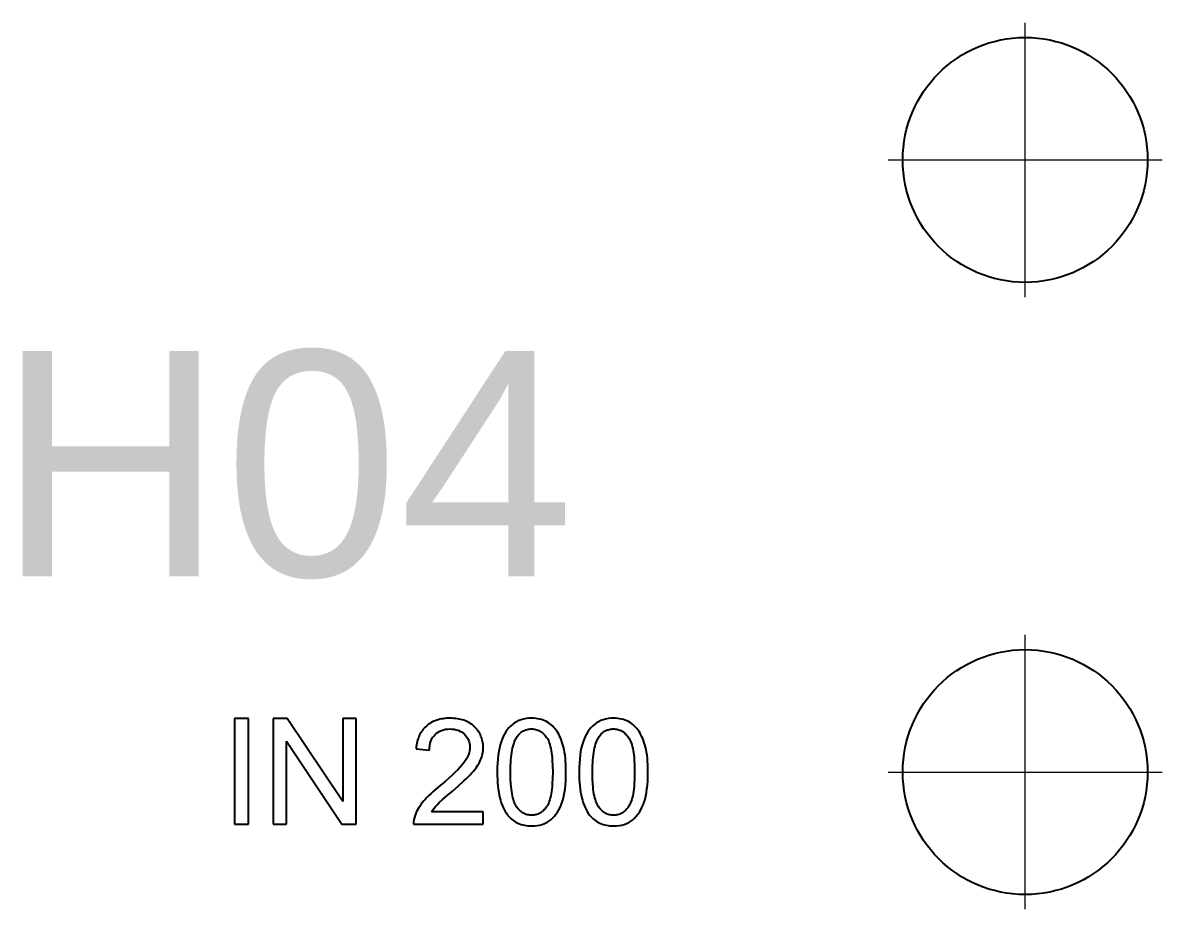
# Model space of a CAD drawing. Header units: millimetres. Extents: x 40 to 1360, y 134 to 546.
# Drawn here: x 313.45 to 336.73, y 464.13 to 482.23 of the extents above; entities that cross this region are included whole.
import ezdxf

# ---------------------------------------------------------------- set-up
doc = ezdxf.new("R2010")
doc.units = ezdxf.units.MM
doc.layers.add('ANNOTATIONS', color=7, linetype='CONTINUOUS', lineweight=18)
doc.layers.add('VISIBLE', color=7, linetype='CONTINUOUS', lineweight=25)
doc.styles.add('CJK', font='Arial Unicode.ttf')

msp = doc.modelspace()

# ---------------------------------------------------------------- linework, layer by layer
at = {"layer": 'ANNOTATIONS'}
for p, q in [((333.92538, 476.62538), (333.92538, 482.22538)), ((331.12538, 479.42538), (336.72538, 479.42538)), ((333.92538, 464.12538), (333.92538, 469.72538)), ((331.12538, 466.92538), (336.72538, 466.92538))]:
    msp.add_line(p, q, dxfattribs=at)
at = {"layer": 'VISIBLE'}
for p, q in [((322.07365, 468.01977), (322.03867, 468.01541)), ((322.1096, 468.02289), (322.07365, 468.01977)), ((322.14653, 468.02476), (322.1096, 468.02289)), ((322.18444, 468.02538), (322.14653, 468.02476)), ((322.22269, 468.02471), (322.18444, 468.02538)), ((322.25994, 468.02269), (322.22269, 468.02471)), ((322.29617, 468.01933), (322.25994, 468.02269)), ((322.3314, 468.01463), (322.29617, 468.01933)), ((323.78756, 468.0234), (323.73253, 468.01748)), ((323.84509, 468.02538), (323.78756, 468.0234)), ((323.88778, 468.02429), (323.84509, 468.02538)), ((323.92913, 468.02102), (323.88778, 468.02429)), ((323.96916, 468.01556), (323.92913, 468.02102)), ((325.46144, 468.0234), (325.40641, 468.01748)), ((325.51897, 468.02538), (325.46144, 468.0234)), ((325.56166, 468.02429), (325.51897, 468.02538)), ((325.60301, 468.02102), (325.56166, 468.02429)), ((325.64304, 468.01556), (325.60301, 468.02102)), ((317.77856, 468.01656), (317.77856, 465.86212)), ((318.06366, 468.01656), (317.77856, 468.01656)), ((318.06366, 465.86212), (318.06366, 468.01656)), ((318.56333, 468.01656), (318.56333, 465.86212)), ((318.85578, 468.01656), (318.56333, 468.01656)), ((319.98737, 466.32504), (318.85578, 468.01656)), ((319.98737, 468.01656), (319.98737, 466.32504)), ((320.26072, 468.01656), (319.98737, 468.01656)), ((320.26072, 465.86212), (320.26072, 468.01656)), ((321.63215, 467.80104), (321.61359, 467.77715)), ((321.65191, 467.8238), (321.63215, 467.80104)), ((321.67288, 467.84543), (321.65191, 467.8238)), ((321.69506, 467.86593), (321.67288, 467.84543)), ((321.71832, 467.88524), (321.69506, 467.86593)), ((321.74257, 467.9033), (321.71832, 467.88524)), ((321.76779, 467.92012), (321.74257, 467.9033)), ((321.79398, 467.93569), (321.76779, 467.92012)), ((321.82115, 467.95001), (321.79398, 467.93569)), ((321.8493, 467.96309), (321.82115, 467.95001)), ((321.87842, 467.97493), (321.8493, 467.96309)), ((321.90852, 467.98552), (321.87842, 467.97493)), ((321.93959, 467.99486), (321.90852, 467.98552)), ((321.97164, 468.00296), (321.93959, 467.99486)), ((322.00467, 468.00981), (321.97164, 468.00296)), ((322.03867, 468.01541), (322.00467, 468.00981)), ((322.00661, 467.77775), (322.04602, 467.79029)), ((322.04602, 467.79029), (322.08781, 467.79924)), ((322.08781, 467.79924), (322.13199, 467.80462)), ((322.13199, 467.80462), (322.17856, 467.80641)), ((322.17856, 467.80641), (322.22268, 467.80472)), ((322.22268, 467.80472), (322.26467, 467.79966)), ((322.26467, 467.79966), (322.30452, 467.79122)), ((322.30452, 467.79122), (322.34223, 467.7794)), ((322.36561, 468.00859), (322.3314, 468.01463)), ((322.39881, 468.0012), (322.36561, 468.00859)), ((322.43101, 467.99247), (322.39881, 468.0012)), ((322.46219, 467.98239), (322.43101, 467.99247)), ((322.49236, 467.97097), (322.46219, 467.98239)), ((322.52153, 467.95821), (322.49236, 467.97097)), ((322.54968, 467.94411), (322.52153, 467.95821)), ((322.57682, 467.92866), (322.54968, 467.94411)), ((322.60295, 467.91187), (322.57682, 467.92866)), ((322.62807, 467.89373), (322.60295, 467.91187)), ((322.65218, 467.87426), (322.62807, 467.89373)), ((322.67528, 467.85343), (322.65218, 467.87426)), ((322.69717, 467.83162), (322.67528, 467.85343)), ((322.71765, 467.80916), (322.69717, 467.83162)), ((322.73671, 467.78606), (322.71765, 467.80916)), ((322.75437, 467.76232), (322.73671, 467.78606)), ((323.34937, 467.78922), (323.31897, 467.74597)), ((323.38216, 467.82914), (323.34937, 467.78922)), ((323.41734, 467.86573), (323.38216, 467.82914)), ((323.45491, 467.89899), (323.41734, 467.86573)), ((323.49492, 467.92861), (323.45491, 467.89899)), ((323.53744, 467.95429), (323.49492, 467.92861)), ((323.58246, 467.97601), (323.53744, 467.95429)), ((323.62998, 467.99378), (323.58246, 467.97601)), ((323.68, 468.00761), (323.62998, 467.99378)), ((323.73253, 468.01748), (323.68, 468.00761)), ((323.71581, 467.78471), (323.73543, 467.79134)), ((323.73543, 467.79134), (323.75563, 467.79676)), ((323.75563, 467.79676), (323.7764, 467.80098)), ((323.7764, 467.80098), (323.79774, 467.804)), ((323.79774, 467.804), (323.81966, 467.8058)), ((323.81966, 467.8058), (323.84215, 467.80641)), ((323.84215, 467.80641), (323.86506, 467.80572)), ((323.86506, 467.80572), (323.88749, 467.80367)), ((323.88749, 467.80367), (323.90945, 467.80026)), ((323.90945, 467.80026), (323.93092, 467.79548)), ((323.93092, 467.79548), (323.95193, 467.78933)), ((323.95193, 467.78933), (323.97245, 467.78181)), ((324.00785, 468.00793), (323.96916, 468.01556)), ((324.04521, 467.99811), (324.00785, 468.00793)), ((324.08124, 467.98611), (324.04521, 467.99811)), ((324.11593, 467.97193), (324.08124, 467.98611)), ((324.1493, 467.95557), (324.11593, 467.97193)), ((324.18129, 467.93716), (324.1493, 467.95557)), ((324.21185, 467.91681), (324.18129, 467.93716)), ((324.24099, 467.89454), (324.21185, 467.91681)), ((324.2687, 467.87034), (324.24099, 467.89454)), ((324.295, 467.8442), (324.2687, 467.87034)), ((324.31986, 467.81614), (324.295, 467.8442)), ((324.34331, 467.78615), (324.31986, 467.81614)), ((324.36533, 467.75424), (324.34331, 467.78615)), ((325.02325, 467.78922), (324.99285, 467.74597)), ((325.05605, 467.82914), (325.02325, 467.78922)), ((325.09122, 467.86573), (325.05605, 467.82914)), ((325.12879, 467.89899), (325.09122, 467.86573)), ((325.1688, 467.92861), (325.12879, 467.89899)), ((325.21132, 467.95429), (325.1688, 467.92861)), ((325.25634, 467.97601), (325.21132, 467.95429)), ((325.30386, 467.99378), (325.25634, 467.97601)), ((325.35388, 468.00761), (325.30386, 467.99378)), ((325.40641, 468.01748), (325.35388, 468.00761)), ((325.38969, 467.78471), (325.40931, 467.79134)), ((325.40931, 467.79134), (325.42951, 467.79676)), ((325.42951, 467.79676), (325.45028, 467.80098)), ((325.45028, 467.80098), (325.47162, 467.804)), ((325.47162, 467.804), (325.49354, 467.8058)), ((325.49354, 467.8058), (325.51603, 467.80641)), ((325.51603, 467.80641), (325.53894, 467.80572)), ((325.53894, 467.80572), (325.56137, 467.80367)), ((325.56137, 467.80367), (325.58333, 467.80026)), ((325.58333, 467.80026), (325.60481, 467.79548)), ((325.60481, 467.79548), (325.62581, 467.78933)), ((325.62581, 467.78933), (325.64633, 467.78181)), ((325.68173, 468.00793), (325.64304, 468.01556)), ((325.71909, 467.99811), (325.68173, 468.00793)), ((325.75512, 467.98611), (325.71909, 467.99811)), ((325.78982, 467.97193), (325.75512, 467.98611)), ((325.82318, 467.95557), (325.78982, 467.97193)), ((325.85517, 467.93716), (325.82318, 467.95557)), ((325.88573, 467.91681), (325.85517, 467.93716)), ((325.91487, 467.89454), (325.88573, 467.91681)), ((325.94259, 467.87034), (325.91487, 467.89454)), ((325.96888, 467.8442), (325.94259, 467.87034)), ((325.99375, 467.81614), (325.96888, 467.8442)), ((326.01719, 467.78615), (325.99375, 467.81614)), ((326.03921, 467.75424), (326.01719, 467.78615)), ((318.83667, 467.5551), (319.96827, 465.86212)), ((318.83667, 465.86212), (318.83667, 467.5551)), ((321.51742, 467.57826), (321.50851, 467.54532)), ((321.52754, 467.61007), (321.51742, 467.57826)), ((321.53887, 467.64074), (321.52754, 467.61007)), ((321.5514, 467.67029), (321.53887, 467.64074)), ((321.56514, 467.6987), (321.5514, 467.67029)), ((321.58008, 467.72598), (321.56514, 467.6987)), ((321.59623, 467.75213), (321.58008, 467.72598)), ((321.61359, 467.77715), (321.59623, 467.75213)), ((321.7738, 467.51405), (321.78654, 467.5551)), ((321.78654, 467.5551), (321.80282, 467.59341)), ((321.80282, 467.59341), (321.82264, 467.62895)), ((321.82264, 467.62895), (321.84599, 467.66174)), ((321.84599, 467.66174), (321.87288, 467.69178)), ((321.87288, 467.69178), (321.90273, 467.71864)), ((321.90273, 467.71864), (321.93497, 467.74193)), ((321.93497, 467.74193), (321.9696, 467.76163)), ((321.9696, 467.76163), (322.00661, 467.77775)), ((322.34223, 467.7794), (322.37782, 467.76421)), ((322.37782, 467.76421), (322.41126, 467.74565)), ((322.41126, 467.74565), (322.44257, 467.72371)), ((322.44257, 467.72371), (322.47174, 467.69839)), ((322.47174, 467.69839), (322.49809, 467.67062)), ((322.49809, 467.67062), (322.52093, 467.64131)), ((322.52093, 467.64131), (322.54025, 467.61046)), ((322.54025, 467.61046), (322.55606, 467.57807)), ((322.55606, 467.57807), (322.56836, 467.54414)), ((322.77061, 467.73793), (322.75437, 467.76232)), ((322.78544, 467.7129), (322.77061, 467.73793)), ((322.79885, 467.68723), (322.78544, 467.7129)), ((322.81086, 467.66092), (322.79885, 467.68723)), ((322.82145, 467.63396), (322.81086, 467.66092)), ((322.83063, 467.60636), (322.82145, 467.63396)), ((322.83839, 467.57811), (322.83063, 467.60636)), ((322.84475, 467.54923), (322.83839, 467.57811)), ((323.24209, 467.59624), (323.22124, 467.53967)), ((323.26533, 467.64948), (323.24209, 467.59624)), ((323.29096, 467.69939), (323.26533, 467.64948)), ((323.31897, 467.74597), (323.29096, 467.69939)), ((323.49137, 467.53279), (323.50472, 467.56652)), ((323.50472, 467.56652), (323.51914, 467.59765)), ((323.51914, 467.59765), (323.53462, 467.62618)), ((323.53462, 467.62618), (323.55117, 467.6521)), ((323.55117, 467.6521), (323.5795, 467.68826)), ((323.5795, 467.68826), (323.59453, 467.70454)), ((323.59453, 467.70454), (323.61014, 467.71961)), ((323.61014, 467.71961), (323.62631, 467.73347)), ((323.62631, 467.73347), (323.64307, 467.74613)), ((323.64307, 467.74613), (323.66039, 467.75758)), ((323.66039, 467.75758), (323.67829, 467.76783)), ((323.67829, 467.76783), (323.69676, 467.77687)), ((323.69676, 467.77687), (323.71581, 467.78471)), ((323.97245, 467.78181), (323.9925, 467.77293)), ((323.9925, 467.77293), (324.01207, 467.76269)), ((324.01207, 467.76269), (324.03117, 467.75107)), ((324.03117, 467.75107), (324.04979, 467.73809)), ((324.04979, 467.73809), (324.06793, 467.72375)), ((324.06793, 467.72375), (324.0856, 467.70804)), ((324.0856, 467.70804), (324.10279, 467.69096)), ((324.10279, 467.69096), (324.1195, 467.67251)), ((324.1195, 467.67251), (324.13574, 467.6527)), ((324.13574, 467.6527), (324.1515, 467.63152)), ((324.1515, 467.63152), (324.16654, 467.60827)), ((324.16654, 467.60827), (324.18061, 467.58222)), ((324.18061, 467.58222), (324.19371, 467.55339)), ((324.19371, 467.55339), (324.20583, 467.52176)), ((324.38607, 467.72046), (324.36533, 467.75424)), ((324.40565, 467.68489), (324.38607, 467.72046)), ((324.42409, 467.64753), (324.40565, 467.68489)), ((324.44138, 467.60838), (324.42409, 467.64753)), ((324.45753, 467.56744), (324.44138, 467.60838)), ((324.47252, 467.5247), (324.45753, 467.56744)), ((324.91597, 467.59624), (324.89512, 467.53967)), ((324.93921, 467.64948), (324.91597, 467.59624)), ((324.96484, 467.69939), (324.93921, 467.64948)), ((324.99285, 467.74597), (324.96484, 467.69939)), ((325.16526, 467.53279), (325.1786, 467.56652)), ((325.1786, 467.56652), (325.19302, 467.59765)), ((325.19302, 467.59765), (325.2085, 467.62618)), ((325.2085, 467.62618), (325.22505, 467.6521)), ((325.22505, 467.6521), (325.25339, 467.68826)), ((325.25339, 467.68826), (325.26841, 467.70454)), ((325.26841, 467.70454), (325.28402, 467.71961)), ((325.28402, 467.71961), (325.3002, 467.73347)), ((325.3002, 467.73347), (325.31695, 467.74613)), ((325.31695, 467.74613), (325.33427, 467.75758)), ((325.33427, 467.75758), (325.35217, 467.76783)), ((325.35217, 467.76783), (325.37064, 467.77687)), ((325.37064, 467.77687), (325.38969, 467.78471)), ((325.64633, 467.78181), (325.66638, 467.77293)), ((325.66638, 467.77293), (325.68596, 467.76269)), ((325.68596, 467.76269), (325.70505, 467.75107)), ((325.70505, 467.75107), (325.72367, 467.73809)), ((325.72367, 467.73809), (325.74181, 467.72375)), ((325.74181, 467.72375), (325.75948, 467.70804)), ((325.75948, 467.70804), (325.77667, 467.69096)), ((325.77667, 467.69096), (325.79339, 467.67251)), ((325.79339, 467.67251), (325.80962, 467.6527)), ((325.80962, 467.6527), (325.82538, 467.63152)), ((325.82538, 467.63152), (325.84042, 467.60827)), ((325.84042, 467.60827), (325.85449, 467.58222)), ((325.85449, 467.58222), (325.86759, 467.55339)), ((325.86759, 467.55339), (325.87971, 467.52176)), ((326.05995, 467.72046), (326.03921, 467.75424)), ((326.07953, 467.68489), (326.05995, 467.72046)), ((326.09797, 467.64753), (326.07953, 467.68489)), ((326.11526, 467.60838), (326.09797, 467.64753)), ((326.13141, 467.56744), (326.11526, 467.60838)), ((326.1464, 467.5247), (326.13141, 467.56744)), ((321.489, 467.43973), (321.4849, 467.40227)), ((321.4849, 467.40227), (321.75678, 467.37434)), ((321.49429, 467.47606), (321.489, 467.43973)), ((321.5008, 467.51125), (321.49429, 467.47606)), ((321.50851, 467.54532), (321.5008, 467.51125)), ((321.75678, 467.37434), (321.75892, 467.42367)), ((321.75892, 467.42367), (321.76459, 467.47024)), ((321.76459, 467.47024), (321.7738, 467.51405)), ((322.57645, 467.35703), (322.56681, 467.31812)), ((322.56836, 467.54414), (322.57714, 467.50867)), ((322.58224, 467.39537), (322.57645, 467.35703)), ((322.57714, 467.50867), (322.58241, 467.47167)), ((322.58417, 467.43313), (322.58224, 467.39537)), ((322.58241, 467.47167), (322.58417, 467.43313)), ((322.84282, 467.29903), (322.84861, 467.33088)), ((322.84969, 467.5197), (322.84475, 467.54923)), ((322.84861, 467.33088), (322.85274, 467.36286)), ((322.85322, 467.48952), (322.84969, 467.5197)), ((322.85274, 467.36286), (322.85522, 467.39499)), ((322.85534, 467.45871), (322.85322, 467.48952)), ((322.85522, 467.39499), (322.85605, 467.42725)), ((322.85605, 467.42725), (322.85534, 467.45871)), ((323.17333, 467.344), (323.16227, 467.26945)), ((323.18684, 467.41388), (323.17333, 467.344)), ((323.20281, 467.47911), (323.18684, 467.41388)), ((323.22124, 467.53967), (323.20281, 467.47911)), ((323.43372, 467.27563), (323.44066, 467.325)), ((323.44066, 467.325), (323.44866, 467.37177)), ((323.44866, 467.37177), (323.45774, 467.41593)), ((323.45774, 467.41593), (323.46788, 467.45749)), ((323.46788, 467.45749), (323.4791, 467.49644)), ((323.4791, 467.49644), (323.49137, 467.53279)), ((324.20583, 467.52176), (324.21699, 467.48735)), ((324.21699, 467.48735), (324.22718, 467.45014)), ((324.22718, 467.45014), (324.23639, 467.41015)), ((324.23639, 467.41015), (324.24464, 467.36736)), ((324.24464, 467.36736), (324.25192, 467.32179)), ((324.25192, 467.32179), (324.25822, 467.27342)), ((324.48637, 467.48018), (324.47252, 467.5247)), ((324.49906, 467.43386), (324.48637, 467.48018)), ((324.51043, 467.3846), (324.49906, 467.43386)), ((324.52028, 467.33122), (324.51043, 467.3846)), ((324.52862, 467.27373), (324.52028, 467.33122)), ((324.84721, 467.344), (324.83616, 467.26945)), ((324.86073, 467.41388), (324.84721, 467.344)), ((324.8767, 467.47911), (324.86073, 467.41388)), ((324.89512, 467.53967), (324.8767, 467.47911)), ((325.1076, 467.27563), (325.11454, 467.325)), ((325.11454, 467.325), (325.12255, 467.37177)), ((325.12255, 467.37177), (325.13162, 467.41593)), ((325.13162, 467.41593), (325.14176, 467.45749)), ((325.14176, 467.45749), (325.15298, 467.49644)), ((325.15298, 467.49644), (325.16526, 467.53279)), ((325.87971, 467.52176), (325.89087, 467.48735)), ((325.89087, 467.48735), (325.90106, 467.45014)), ((325.90106, 467.45014), (325.91027, 467.41015)), ((325.91027, 467.41015), (325.91852, 467.36736)), ((325.91852, 467.36736), (325.9258, 467.32179)), ((325.9258, 467.32179), (325.9321, 467.27342)), ((326.16025, 467.48018), (326.1464, 467.5247)), ((326.17295, 467.43386), (326.16025, 467.48018)), ((326.18431, 467.3846), (326.17295, 467.43386)), ((326.19416, 467.33122), (326.18431, 467.3846)), ((326.2025, 467.27373), (326.19416, 467.33122)), ((322.46072, 467.11496), (322.4263, 467.07102)), ((322.48965, 467.15674), (322.46072, 467.11496)), ((322.51473, 467.19794), (322.48965, 467.15674)), ((322.53595, 467.23858), (322.51473, 467.19794)), ((322.55331, 467.27864), (322.53595, 467.23858)), ((322.56681, 467.31812), (322.55331, 467.27864)), ((322.75364, 467.07746), (322.77232, 467.10972)), ((322.77232, 467.10972), (322.78882, 467.14157)), ((322.78882, 467.14157), (322.80314, 467.17301)), ((322.80314, 467.17301), (322.81554, 467.20431)), ((322.81554, 467.20431), (322.82629, 467.23574)), ((322.82629, 467.23574), (322.83538, 467.26731)), ((322.83538, 467.26731), (322.84282, 467.29903)), ((323.14753, 467.10637), (323.14385, 467.01784)), ((323.15368, 467.19024), (323.14753, 467.10637)), ((323.16227, 467.26945), (323.15368, 467.19024)), ((323.41663, 467.05206), (323.4193, 467.11186)), ((323.4193, 467.11186), (323.42304, 467.16906)), ((323.42304, 467.16906), (323.42784, 467.22365)), ((323.42784, 467.22365), (323.43372, 467.27563)), ((324.25822, 467.27342), (324.26356, 467.22227)), ((324.26356, 467.22227), (324.26792, 467.16832)), ((324.26792, 467.16832), (324.27374, 467.05206)), ((324.53544, 467.21214), (324.52862, 467.27373)), ((324.54074, 467.14643), (324.53544, 467.21214)), ((324.54453, 467.07661), (324.54074, 467.14643)), ((324.82141, 467.10637), (324.81773, 467.01784)), ((324.82756, 467.19024), (324.82141, 467.10637)), ((324.83616, 467.26945), (324.82756, 467.19024)), ((325.09051, 467.05206), (325.09318, 467.11186)), ((325.09318, 467.11186), (325.09692, 467.16906)), ((325.09692, 467.16906), (325.10172, 467.22365)), ((325.10172, 467.22365), (325.1076, 467.27563)), ((325.9321, 467.27342), (325.93744, 467.22227)), ((325.93744, 467.22227), (325.9418, 467.16832)), ((325.9418, 467.16832), (325.94763, 467.05206)), ((326.20932, 467.21214), (326.2025, 467.27373)), ((326.21462, 467.14643), (326.20932, 467.21214)), ((326.21841, 467.07661), (326.21462, 467.14643)), ((322.21743, 466.85783), (322.14742, 466.79518)), ((322.28033, 466.91674), (322.21743, 466.85783)), ((322.3361, 466.97191), (322.28033, 466.91674)), ((322.38476, 467.02334), (322.3361, 466.97191)), ((322.4263, 467.07102), (322.38476, 467.02334)), ((322.55602, 466.83445), (322.59431, 466.8738)), ((322.59431, 466.8738), (322.62752, 466.90995)), ((322.62752, 466.90995), (322.65711, 466.94428)), ((322.65711, 466.94428), (322.68451, 466.97819)), ((322.68451, 466.97819), (322.70974, 467.0117)), ((322.70974, 467.0117), (322.73278, 467.04478)), ((322.73278, 467.04478), (322.75364, 467.07746)), ((323.14385, 467.01784), (323.14262, 466.92464)), ((323.14262, 466.92464), (323.14345, 466.8501)), ((323.4145, 466.92464), (323.41663, 467.05206)), ((323.41644, 466.79756), (323.4145, 466.92464)), ((324.27374, 467.05206), (324.27568, 466.92464)), ((324.27568, 466.92464), (324.27374, 466.79789)), ((324.5468, 467.00268), (324.54453, 467.07661)), ((324.54634, 466.83214), (324.54756, 466.92464)), ((324.54756, 466.92464), (324.5468, 467.00268)), ((324.81773, 467.01784), (324.8165, 466.92464)), ((324.8165, 466.92464), (324.81733, 466.8501)), ((325.08838, 466.92464), (325.09051, 467.05206)), ((325.09032, 466.79756), (325.08838, 466.92464)), ((325.94763, 467.05206), (325.94957, 466.92464)), ((325.94957, 466.92464), (325.94763, 466.79789)), ((326.22069, 467.00268), (326.21841, 467.07661)), ((326.22023, 466.83214), (326.22144, 466.92464)), ((326.22144, 466.92464), (326.22069, 467.00268)), ((321.98604, 466.65865), (321.87954, 466.56882)), ((322.07029, 466.72878), (321.98604, 466.65865)), ((322.14742, 466.79518), (322.07029, 466.72878)), ((322.21971, 466.53079), (322.35211, 466.64487)), ((322.35211, 466.64487), (322.46421, 466.74609)), ((322.46421, 466.74609), (322.51265, 466.79187)), ((322.51265, 466.79187), (322.55602, 466.83445)), ((323.14345, 466.8501), (323.14595, 466.77819)), ((323.14595, 466.77819), (323.15011, 466.70892)), ((323.15011, 466.70892), (323.15594, 466.6423)), ((323.15594, 466.6423), (323.16343, 466.57831)), ((323.42226, 466.68156), (323.41644, 466.79756)), ((323.42662, 466.62772), (323.42226, 466.68156)), ((323.43196, 466.57666), (323.42662, 466.62772)), ((324.26356, 466.62843), (324.25822, 466.57745)), ((324.26792, 466.68216), (324.26356, 466.62843)), ((324.27374, 466.79789), (324.26792, 466.68216)), ((324.52809, 466.58204), (324.53661, 466.66084)), ((324.53661, 466.66084), (324.54269, 466.7442)), ((324.54269, 466.7442), (324.54634, 466.83214)), ((324.81733, 466.8501), (324.81983, 466.77819)), ((324.81983, 466.77819), (324.82399, 466.70892)), ((324.82399, 466.70892), (324.82982, 466.6423)), ((324.82982, 466.6423), (324.83731, 466.57831)), ((325.09614, 466.68156), (325.09032, 466.79756)), ((325.1005, 466.62772), (325.09614, 466.68156)), ((325.10584, 466.57666), (325.1005, 466.62772)), ((325.93744, 466.62843), (325.9321, 466.57745)), ((325.9418, 466.68216), (325.93744, 466.62843)), ((325.94763, 466.79789), (325.9418, 466.68216)), ((326.20197, 466.58204), (326.21049, 466.66084)), ((326.21049, 466.66084), (326.21657, 466.7442)), ((326.21657, 466.7442), (326.22023, 466.83214)), ((321.70649, 466.40569), (321.67155, 466.36835)), ((321.74476, 466.4444), (321.70649, 466.40569)), ((321.78636, 466.4845), (321.74476, 466.4444)), ((321.83128, 466.52597), (321.78636, 466.4845)), ((321.87954, 466.56882), (321.83128, 466.52597)), ((322.02425, 466.36307), (322.11132, 466.43889)), ((322.11132, 466.43889), (322.21971, 466.53079)), ((323.16343, 466.57831), (323.17258, 466.51697)), ((323.17258, 466.51697), (323.18341, 466.45826)), ((323.18341, 466.45826), (323.19589, 466.4022)), ((323.19589, 466.4022), (323.21004, 466.34878)), ((323.43826, 466.52836), (323.43196, 466.57666)), ((323.44554, 466.48284), (323.43826, 466.52836)), ((323.45379, 466.4401), (323.44554, 466.48284)), ((323.463, 466.40012), (323.45379, 466.4401)), ((323.47319, 466.36292), (323.463, 466.40012)), ((324.22718, 466.4011), (324.21699, 466.3639)), ((324.23639, 466.44105), (324.22718, 466.4011)), ((324.24464, 466.48376), (324.23639, 466.44105)), ((324.25192, 466.52923), (324.24464, 466.48376)), ((324.25822, 466.57745), (324.25192, 466.52923)), ((324.48793, 466.37307), (324.50375, 466.43816)), ((324.50375, 466.43816), (324.51714, 466.50782)), ((324.51714, 466.50782), (324.52809, 466.58204)), ((324.83731, 466.57831), (324.84647, 466.51697)), ((324.84647, 466.51697), (324.85729, 466.45826)), ((324.85729, 466.45826), (324.86977, 466.4022)), ((324.86977, 466.4022), (324.88392, 466.34878)), ((325.11215, 466.52836), (325.10584, 466.57666)), ((325.11942, 466.48284), (325.11215, 466.52836)), ((325.12767, 466.4401), (325.11942, 466.48284)), ((325.13689, 466.40012), (325.12767, 466.4401)), ((325.14707, 466.36292), (325.13689, 466.40012)), ((325.90106, 466.4011), (325.89087, 466.3639)), ((325.91027, 466.44105), (325.90106, 466.4011)), ((325.91852, 466.48376), (325.91027, 466.44105)), ((325.9258, 466.52923), (325.91852, 466.48376)), ((325.9321, 466.57745), (325.9258, 466.52923)), ((326.16181, 466.37307), (326.17763, 466.43816)), ((326.17763, 466.43816), (326.19102, 466.50782)), ((326.19102, 466.50782), (326.20197, 466.58204)), ((321.53652, 466.19021), (321.51578, 466.15432)), ((321.55931, 466.22596), (321.53652, 466.19021)), ((321.58415, 466.26158), (321.55931, 466.22596)), ((321.61103, 466.29705), (321.58415, 466.26158)), ((321.63995, 466.33239), (321.61103, 466.29705)), ((321.67155, 466.36835), (321.63995, 466.33239)), ((321.82585, 466.15232), (321.8523, 466.18819)), ((321.8523, 466.18819), (321.8817, 466.22396)), ((321.8817, 466.22396), (321.91403, 466.25965)), ((321.91403, 466.25965), (321.95848, 466.30332)), ((321.95848, 466.30332), (322.02425, 466.36307)), ((323.21004, 466.34878), (323.22586, 466.29799)), ((323.22586, 466.29799), (323.24334, 466.24985)), ((323.24334, 466.24985), (323.26248, 466.20435)), ((323.26248, 466.20435), (323.28329, 466.16149)), ((323.28329, 466.16149), (323.30577, 466.12127)), ((323.48435, 466.32849), (323.47319, 466.36292)), ((323.49647, 466.29683), (323.48435, 466.32849)), ((323.50957, 466.26795), (323.49647, 466.29683)), ((323.52364, 466.24184), (323.50957, 466.26795)), ((323.53868, 466.2185), (323.52364, 466.24184)), ((323.57063, 466.17734), (323.53868, 466.2185)), ((323.58729, 466.15882), (323.57063, 466.17734)), ((323.6044, 466.14167), (323.58729, 466.15882)), ((324.10289, 466.1593), (324.08578, 466.14208)), ((324.11955, 466.1779), (324.10289, 466.1593)), ((324.13575, 466.19788), (324.11955, 466.1779)), ((324.1515, 466.21923), (324.13575, 466.19788)), ((324.16654, 466.24266), (324.1515, 466.21923)), ((324.18061, 466.26883), (324.16654, 466.24266)), ((324.19371, 466.29777), (324.18061, 466.26883)), ((324.20583, 466.32945), (324.19371, 466.29777)), ((324.21699, 466.3639), (324.20583, 466.32945)), ((324.40041, 466.15273), (324.42591, 466.2027)), ((324.42591, 466.2027), (324.44899, 466.25597)), ((324.44899, 466.25597), (324.46967, 466.31255)), ((324.46967, 466.31255), (324.48793, 466.37307)), ((324.88392, 466.34878), (324.89974, 466.29799)), ((324.89974, 466.29799), (324.91722, 466.24985)), ((324.91722, 466.24985), (324.93636, 466.20435)), ((324.93636, 466.20435), (324.95717, 466.16149)), ((324.95717, 466.16149), (324.97965, 466.12127)), ((325.15823, 466.32849), (325.14707, 466.36292)), ((325.17036, 466.29683), (325.15823, 466.32849)), ((325.18345, 466.26795), (325.17036, 466.29683)), ((325.19752, 466.24184), (325.18345, 466.26795)), ((325.21256, 466.2185), (325.19752, 466.24184)), ((325.24451, 466.17734), (325.21256, 466.2185)), ((325.26117, 466.15882), (325.24451, 466.17734)), ((325.27828, 466.14167), (325.26117, 466.15882)), ((325.77678, 466.1593), (325.75967, 466.14208)), ((325.79343, 466.1779), (325.77678, 466.1593)), ((325.80963, 466.19788), (325.79343, 466.1779)), ((325.82538, 466.21923), (325.80963, 466.19788)), ((325.84042, 466.24266), (325.82538, 466.21923)), ((325.85449, 466.26883), (325.84042, 466.24266)), ((325.86759, 466.29777), (325.85449, 466.26883)), ((325.87971, 466.32945), (325.86759, 466.29777)), ((325.89087, 466.3639), (325.87971, 466.32945)), ((326.07429, 466.15273), (326.09979, 466.2027)), ((326.09979, 466.2027), (326.12288, 466.25597)), ((326.12288, 466.25597), (326.14355, 466.31255)), ((326.14355, 466.31255), (326.16181, 466.37307)), ((321.44118, 465.95581), (321.43576, 465.90942)), ((321.45119, 466.00127), (321.44118, 465.95581)), ((321.4658, 466.04582), (321.45119, 466.00127)), ((321.48041, 466.08212), (321.4658, 466.04582)), ((321.49707, 466.11829), (321.48041, 466.08212)), ((321.51578, 466.15432), (321.49707, 466.11829)), ((321.80234, 466.11636), (321.82585, 466.15232)), ((322.85898, 466.11636), (321.80234, 466.11636)), ((322.85898, 465.86212), (322.85898, 466.11636)), ((323.30577, 466.12127), (323.32991, 466.0837)), ((323.32991, 466.0837), (323.35571, 466.04876)), ((323.35571, 466.04876), (323.37846, 466.02171)), ((323.37846, 466.02171), (323.40226, 465.9964)), ((323.40226, 465.9964), (323.4271, 465.97284)), ((323.4271, 465.97284), (323.45298, 465.95103)), ((323.45298, 465.95103), (323.47991, 465.93096)), ((323.47991, 465.93096), (323.50788, 465.91264)), ((323.62196, 466.12589), (323.6044, 466.14167)), ((323.63998, 466.11148), (323.62196, 466.12589)), ((323.65845, 466.09845), (323.63998, 466.11148)), ((323.67737, 466.08678), (323.65845, 466.09845)), ((323.69675, 466.07649), (323.67737, 466.08678)), ((323.71658, 466.06758), (323.69675, 466.07649)), ((323.73686, 466.06003), (323.71658, 466.06758)), ((323.7576, 466.05386), (323.73686, 466.06003)), ((323.77879, 466.04905), (323.7576, 466.05386)), ((323.80044, 466.04562), (323.77879, 466.04905)), ((323.82254, 466.04357), (323.80044, 466.04562)), ((323.84509, 466.04288), (323.82254, 466.04357)), ((323.86764, 466.04357), (323.84509, 466.04288)), ((323.88974, 466.04564), (323.86764, 466.04357)), ((323.91139, 466.04908), (323.88974, 466.04564)), ((323.93258, 466.0539), (323.91139, 466.04908)), ((323.95332, 466.0601), (323.93258, 466.0539)), ((323.9736, 466.06768), (323.95332, 466.0601)), ((323.99343, 466.07664), (323.9736, 466.06768)), ((324.01281, 466.08697), (323.99343, 466.07664)), ((324.03173, 466.09868), (324.01281, 466.08697)), ((324.0502, 466.11177), (324.03173, 466.09868)), ((324.06822, 466.12623), (324.0502, 466.11177)), ((324.08578, 466.14208), (324.06822, 466.12623)), ((324.1967, 465.92271), (324.23674, 465.9525)), ((324.23674, 465.9525), (324.2743, 465.98593)), ((324.2743, 465.98593), (324.30944, 466.02267)), ((324.30944, 466.02267), (324.34217, 466.06272)), ((324.34217, 466.06272), (324.37249, 466.10607)), ((324.37249, 466.10607), (324.40041, 466.15273)), ((324.97965, 466.12127), (325.00379, 466.0837)), ((325.00379, 466.0837), (325.02959, 466.04876)), ((325.02959, 466.04876), (325.05234, 466.02171)), ((325.05234, 466.02171), (325.07614, 465.9964)), ((325.07614, 465.9964), (325.10098, 465.97284)), ((325.10098, 465.97284), (325.12686, 465.95103)), ((325.12686, 465.95103), (325.15379, 465.93096)), ((325.15379, 465.93096), (325.18177, 465.91264)), ((325.29584, 466.12589), (325.27828, 466.14167)), ((325.31386, 466.11148), (325.29584, 466.12589)), ((325.33233, 466.09845), (325.31386, 466.11148)), ((325.35125, 466.08678), (325.33233, 466.09845)), ((325.37063, 466.07649), (325.35125, 466.08678)), ((325.39046, 466.06758), (325.37063, 466.07649)), ((325.41075, 466.06003), (325.39046, 466.06758)), ((325.43148, 466.05386), (325.41075, 466.06003)), ((325.45268, 466.04905), (325.43148, 466.05386)), ((325.47432, 466.04562), (325.45268, 466.04905)), ((325.49642, 466.04357), (325.47432, 466.04562)), ((325.51897, 466.04288), (325.49642, 466.04357)), ((325.54152, 466.04357), (325.51897, 466.04288)), ((325.56362, 466.04564), (325.54152, 466.04357)), ((325.58527, 466.04908), (325.56362, 466.04564)), ((325.60646, 466.0539), (325.58527, 466.04908)), ((325.6272, 466.0601), (325.60646, 466.0539)), ((325.64748, 466.06768), (325.6272, 466.0601)), ((325.66731, 466.07664), (325.64748, 466.06768)), ((325.68669, 466.08697), (325.66731, 466.07664)), ((325.70561, 466.09868), (325.68669, 466.08697)), ((325.72408, 466.11177), (325.70561, 466.09868)), ((325.7421, 466.12623), (325.72408, 466.11177)), ((325.75967, 466.14208), (325.7421, 466.12623)), ((325.87059, 465.92271), (325.91062, 465.9525)), ((325.91062, 465.9525), (325.94818, 465.98593)), ((325.94818, 465.98593), (325.98332, 466.02267)), ((325.98332, 466.02267), (326.01605, 466.06272)), ((326.01605, 466.06272), (326.04638, 466.10607)), ((326.04638, 466.10607), (326.07429, 466.15273)), ((317.77856, 465.86212), (318.06366, 465.86212)), ((318.56333, 465.86212), (318.83667, 465.86212)), ((319.96827, 465.86212), (320.26072, 465.86212)), ((321.43576, 465.90942), (321.43494, 465.86212)), ((321.43494, 465.86212), (322.85898, 465.86212)), ((323.50788, 465.91264), (323.5369, 465.89606)), ((323.5369, 465.89606), (323.56697, 465.88122)), ((323.56697, 465.88122), (323.59808, 465.86814)), ((323.59808, 465.86814), (323.63023, 465.85679)), ((323.63023, 465.85679), (323.66343, 465.84719)), ((323.66343, 465.84719), (323.69767, 465.83934)), ((323.69767, 465.83934), (323.73296, 465.83323)), ((323.73296, 465.83323), (323.76929, 465.82887)), ((323.76929, 465.82887), (323.80667, 465.82625)), ((323.80667, 465.82625), (323.84509, 465.82538)), ((323.84509, 465.82538), (323.90297, 465.82737)), ((323.90297, 465.82737), (323.9583, 465.83332)), ((323.9583, 465.83332), (324.01108, 465.84326)), ((324.01108, 465.84326), (324.06131, 465.85716)), ((324.06131, 465.85716), (324.10899, 465.87504)), ((324.10899, 465.87504), (324.15412, 465.89688)), ((324.15412, 465.89688), (324.1967, 465.92271)), ((325.18177, 465.91264), (325.21078, 465.89606)), ((325.21078, 465.89606), (325.24085, 465.88122)), ((325.24085, 465.88122), (325.27196, 465.86814)), ((325.27196, 465.86814), (325.30411, 465.85679)), ((325.30411, 465.85679), (325.33731, 465.84719)), ((325.33731, 465.84719), (325.37155, 465.83934)), ((325.37155, 465.83934), (325.40684, 465.83323)), ((325.40684, 465.83323), (325.44317, 465.82887)), ((325.44317, 465.82887), (325.48055, 465.82625)), ((325.48055, 465.82625), (325.51897, 465.82538)), ((325.51897, 465.82538), (325.57685, 465.82737)), ((325.57685, 465.82737), (325.63218, 465.83332)), ((325.63218, 465.83332), (325.68496, 465.84326)), ((325.68496, 465.84326), (325.73519, 465.85716)), ((325.73519, 465.85716), (325.78287, 465.87504)), ((325.78287, 465.87504), (325.828, 465.89688)), ((325.828, 465.89688), (325.87059, 465.92271))]:
    msp.add_line(p, q, dxfattribs=at)
for centre in [(333.92538, 479.42538), (333.92538, 466.92538)]:
    msp.add_circle(centre, 2.5, dxfattribs=at)

# ---------------------------------------------------------------- texts
at = {"layer": 'ANNOTATIONS', "style": 'CJK'}
msp.add_text('H04', height=4.6, dxfattribs=at).set_placement((312.92538, 470.92538))

doc.saveas('drawing.dxf')
